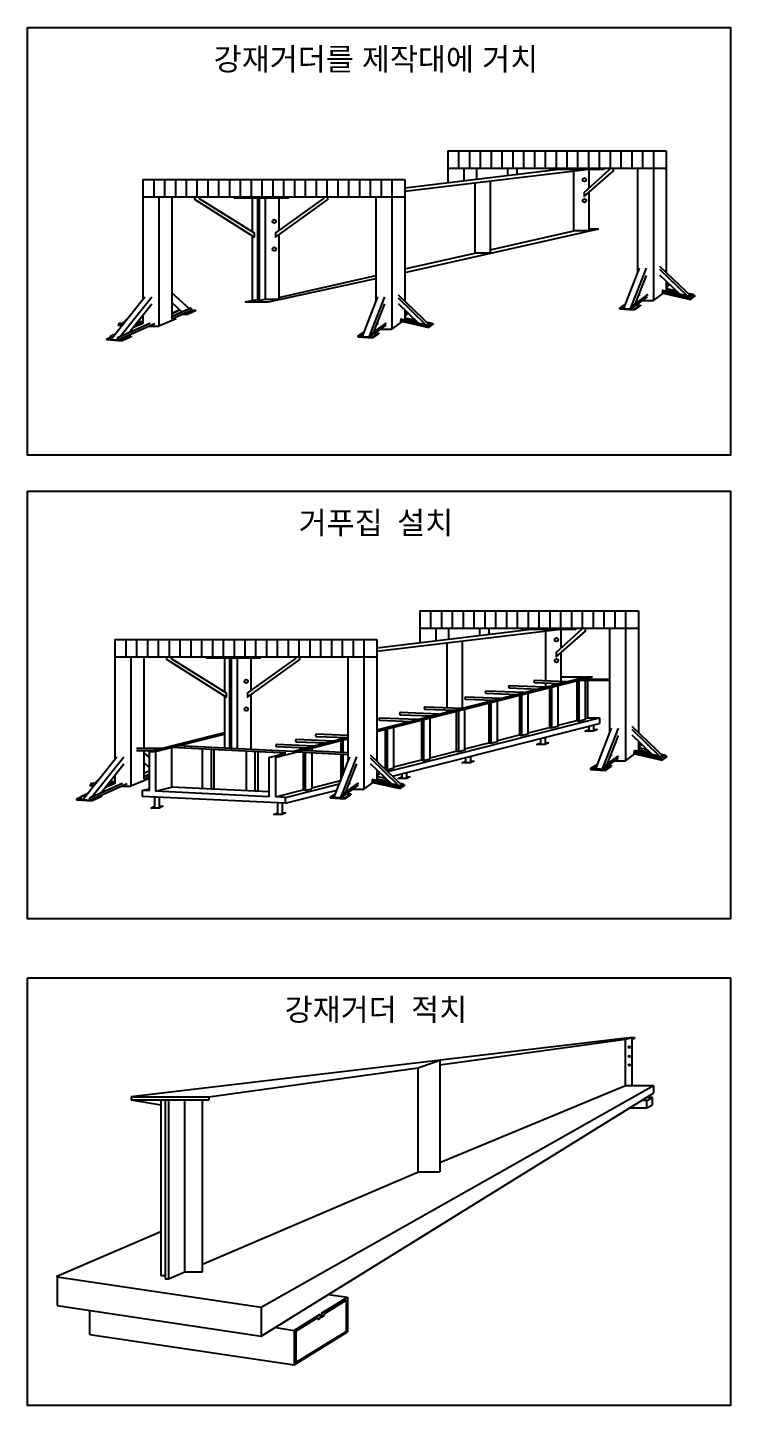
# Model space of a CAD drawing. Header units: millimetres. Extents: x 8626 to 77325, y 9583 to 52768.
# Drawn here: x 8626 to 30661, y 9583 to 52768 of the extents above; entities that cross this region are included whole.
import ezdxf
from ezdxf.enums import TextEntityAlignment as Align

# ---------------------------------------------------------------- set-up
doc = ezdxf.new("R2010")
doc.units = ezdxf.units.MM
doc.styles.add('T1', font='GulimChe.ttf')
doc.styles.add('TTLB-BIG', font='Gulim.ttf', dxfattribs={"height": 3})

msp = doc.modelspace()

# ---------------------------------------------------------------- linework, layer by layer
at = {"color": 4}
for p, q in [((21799, 48903), (28650, 48903)), ((21799, 48903), (21799, 47911)), ((22138, 48903), (22138, 48358)), ((22478, 48903), (22478, 48358)), ((22817, 48903), (22817, 48358)), ((23156, 48903), (23156, 48358)), ((23496, 48903), (23496, 48358)), ((23835, 48903), (23835, 48358)), ((24174, 48903), (24174, 48358)), ((24514, 48903), (24514, 48358)), ((24853, 48903), (24853, 48358)), ((25193, 48903), (25193, 48358)), ((25532, 48903), (25532, 48358)), ((25871, 48903), (25871, 48358)), ((26211, 48903), (26211, 48358)), ((26550, 48903), (26550, 48358)), ((26889, 48903), (26889, 48358)), ((27229, 48903), (27229, 48358)), ((27568, 48903), (27568, 48358)), ((27907, 48903), (27907, 48358)), ((28247, 48903), (28247, 48358)), ((28650, 48903), (28650, 45092)), ((12240, 48007), (20449, 48007)), ((12240, 48007), (12240, 44252)), ((12580, 48007), (12580, 47462)), ((12919, 48007), (12919, 47462)), ((13259, 48007), (13259, 47462)), ((13598, 48007), (13598, 47462)), ((13937, 48007), (13937, 47462)), ((14277, 48007), (14277, 47462)), ((14616, 48007), (14616, 47462)), ((14955, 48007), (14955, 47462)), ((15295, 48007), (15295, 47462)), ((15634, 48007), (15634, 47462)), ((15973, 48007), (15973, 47462)), ((16313, 48007), (16313, 47462)), ((16652, 48007), (16652, 47462)), ((16992, 48007), (16992, 47462)), ((17331, 48007), (17331, 47462)), ((17670, 48007), (17670, 47462)), ((18010, 48007), (18010, 47462)), ((18349, 48007), (18349, 47462)), ((18688, 48007), (18688, 47462)), ((19028, 48007), (19028, 47462)), ((19367, 48007), (19367, 47462)), ((19707, 48007), (19707, 47462)), ((20046, 48007), (20046, 47462)), ((20449, 47639), (26223, 48328)), ((20449, 47749), (25295, 48328)), ((20449, 48007), (20449, 44196)), ((21809, 48358), (28650, 48358)), ((22299, 48358), (22299, 47970)), ((22702, 48358), (22702, 48018)), ((23125, 47958), (23125, 45696)), ((23667, 48358), (23667, 48134)), ((23966, 48358), (23966, 48169)), ((24975, 48358), (24975, 48328)), ((24975, 48328), (26697, 48328)), ((25749, 46394), (25749, 48271)), ((26223, 48328), (26223, 47735)), ((26697, 48358), (26697, 48328)), ((27747, 48358), (27747, 45069)), ((28247, 48358), (28247, 44209)), ((22650, 47901), (22650, 45696)), ((26223, 47599), (26223, 46394)), ((12251, 47462), (20449, 47462)), ((12740, 47462), (12740, 43405)), ((13144, 47462), (13144, 43644)), ((15093, 47462), (15093, 47432)), ((15093, 47432), (16814, 47432)), ((15672, 47432), (15672, 46364)), ((15837, 47432), (15837, 44214)), ((15886, 47432), (15886, 44214)), ((16074, 47432), (16074, 44252)), ((16498, 47432), (16498, 46404)), ((16814, 47462), (16814, 47432)), ((19546, 47462), (19546, 44173)), ((20046, 47462), (20046, 43313)), ((15672, 46232), (15672, 44214)), ((16498, 46272), (16498, 44252)), ((20449, 45094), (26534, 46463)), ((23125, 45803), (25749, 46394)), ((26223, 46394), (25749, 46394)), ((26223, 46463), (26534, 46463)), ((20449, 45201), (22650, 45696)), ((23125, 45696), (22650, 45696)), ((16498, 44312), (19546, 44998)), ((27316, 43960), (27807, 45223)), ((27562, 44034), (28025, 45223)), ((27682, 44122), (28025, 45002)), ((28441, 45291), (29468, 44308)), ((28441, 45195), (29293, 44366)), ((28441, 45013), (29064, 44418)), ((16183, 44168), (19546, 44903)), ((28514, 44533), (29426, 44328)), ((28514, 44484), (29426, 44278)), ((28523, 44540), (29435, 44334)), ((28650, 44814), (28650, 44511)), ((28650, 44665), (28724, 44743)), ((28650, 44604), (28754, 44714)), ((28650, 44594), (28950, 44526)), ((28650, 44584), (28964, 44513)), ((28650, 44564), (28992, 44486)), ((11233, 42992), (12300, 44327)), ((11523, 43075), (12518, 44327)), ((11796, 43197), (12518, 44106)), ((13144, 44457), (13702, 43953)), ((13144, 44150), (13472, 43853)), ((15449, 44168), (15837, 44248)), ((15449, 44168), (16183, 44168)), ((15886, 44214), (15837, 44214)), ((15886, 44214), (16074, 44252)), ((16074, 44252), (16498, 44252)), ((19123, 43086), (19606, 44327)), ((19364, 43146), (19824, 44327)), ((19484, 43233), (19824, 44106)), ((20240, 44395), (21254, 43424)), ((20240, 44299), (21101, 43462)), ((20240, 44117), (20871, 43514)), ((27249, 44020), (27364, 44085)), ((27262, 44020), (27361, 44076)), ((28059, 44399), (27528, 44009)), ((28071, 44399), (27540, 44009)), ((27540, 43945), (28059, 44326)), ((27655, 43937), (27836, 44068)), ((27718, 44076), (27836, 44068)), ((27818, 44399), (27779, 44370)), ((27836, 44068), (27836, 44047)), ((27899, 44209), (28247, 44209)), ((28247, 44209), (28566, 44439)), ((28497, 44472), (29409, 44266)), ((28497, 44454), (29409, 44249)), ((29329, 44441), (29508, 44401)), ((29343, 44427), (29497, 44393)), ((29409, 44266), (29542, 44362)), ((29409, 44249), (29542, 44345)), ((29409, 44266), (29409, 44249)), ((29426, 44328), (29435, 44334)), ((29426, 44278), (29426, 44328)), ((29429, 44345), (29497, 44330)), ((29435, 44285), (29435, 44334)), ((29497, 44393), (29508, 44401)), ((29497, 44330), (29497, 44393)), ((29497, 44330), (29508, 44338)), ((29508, 44338), (29508, 44401)), ((29508, 44370), (29542, 44362)), ((29542, 44362), (29542, 44345)), ((11786, 43683), (11615, 43499)), ((12240, 43757), (12240, 43495)), ((13289, 43644), (12740, 43405)), ((13403, 43916), (13144, 43803)), ((13411, 43909), (13144, 43793)), ((13144, 43644), (13289, 43644)), ((13475, 43787), (13660, 43787)), ((13522, 43808), (13660, 43808)), ((13890, 43908), (13660, 43808)), ((13890, 43887), (13660, 43787)), ((13660, 43808), (13660, 43787)), ((13742, 43971), (13752, 43971)), ((13752, 43971), (13752, 43908)), ((13752, 43908), (13890, 43908)), ((13890, 43908), (13890, 43887)), ((20311, 43636), (21223, 43430)), ((20316, 43639), (21228, 43433)), ((20449, 43918), (20449, 43609)), ((20449, 43769), (20523, 43847)), ((20449, 43669), (20775, 43606)), ((20449, 43664), (20782, 43600)), ((20449, 43646), (20798, 43584)), ((20449, 43630), (20826, 43557)), ((20460, 43720), (20553, 43818)), ((27184, 43969), (27249, 44006)), ((27184, 43969), (27655, 43937)), ((27184, 43969), (27184, 43948)), ((27184, 43948), (27655, 43916)), ((27249, 44020), (27249, 43965)), ((27249, 44020), (27262, 44020)), ((27262, 44020), (27262, 43964)), ((27262, 43964), (27333, 44005)), ((27528, 44009), (27528, 43946)), ((27528, 44009), (27540, 44009)), ((27540, 44009), (27540, 43945)), ((27655, 43916), (27836, 44047)), ((27655, 43937), (27655, 43916)), ((12463, 43495), (11446, 43041)), ((11487, 43453), (11451, 43444)), ((11451, 43444), (11594, 43444)), ((11487, 43499), (11638, 43499)), ((11487, 43499), (11487, 43453)), ((11487, 43453), (11602, 43453)), ((12240, 43495), (11923, 43358)), ((11999, 43453), (12144, 43453)), ((12035, 43499), (12240, 43499)), ((12078, 43552), (12242, 43552)), ((12416, 43405), (12740, 43405)), ((19037, 43138), (19173, 43216)), ((19044, 43138), (19171, 43210)), ((19858, 43503), (19346, 43133)), ((19871, 43503), (19359, 43133)), ((19359, 43070), (19871, 43440)), ((19454, 43063), (19635, 43194)), ((19540, 43201), (19635, 43194)), ((19617, 43503), (19578, 43475)), ((19635, 43194), (19635, 43172)), ((19695, 43313), (20046, 43313)), ((20046, 43313), (20383, 43557)), ((20296, 43597), (21208, 43391)), ((20296, 43576), (21208, 43371)), ((20311, 43607), (21223, 43402)), ((21139, 43535), (21313, 43501)), ((21145, 43529), (21308, 43497)), ((21190, 43486), (21308, 43463)), ((21208, 43391), (21341, 43487)), ((21208, 43371), (21341, 43467)), ((21208, 43391), (21208, 43371)), ((21223, 43430), (21228, 43433)), ((21223, 43402), (21223, 43430)), ((21228, 43405), (21228, 43433)), ((21308, 43497), (21313, 43501)), ((21308, 43463), (21308, 43497)), ((21313, 43467), (21313, 43501)), ((21313, 43492), (21341, 43487)), ((21341, 43487), (21341, 43467)), ((11204, 43045), (11103, 43001)), ((11103, 43001), (11592, 42968)), ((11103, 43001), (11103, 42987)), ((11103, 42987), (11592, 42953)), ((11354, 43143), (11204, 43078)), ((11204, 43078), (11204, 42994)), ((11204, 43078), (11218, 43078)), ((11347, 43134), (11218, 43078)), ((11218, 43078), (11218, 42993)), ((11446, 43041), (11446, 42978)), ((11446, 43041), (11457, 43041)), ((11446, 42978), (11446, 42978)), ((11877, 43092), (11592, 42968)), ((11877, 43077), (11592, 42953)), ((11592, 42968), (11592, 42953)), ((11735, 43101), (11877, 43092)), ((11877, 43092), (11877, 43077)), ((18984, 43095), (19037, 43126)), ((18984, 43095), (19454, 43063)), ((18984, 43095), (18984, 43074)), ((18984, 43074), (19454, 43042)), ((19037, 43138), (19037, 43092)), ((19037, 43138), (19044, 43138)), ((19044, 43091), (19148, 43150)), ((19044, 43138), (19044, 43091)), ((19335, 43071), (19346, 43101)), ((19346, 43133), (19346, 43071)), ((19346, 43133), (19359, 43133)), ((19359, 43133), (19359, 43070)), ((19454, 43042), (19635, 43172)), ((19454, 43042), (19454, 43063)), ((19512, 43181), (19608, 43174)), ((20923, 34485), (27774, 34485)), ((20923, 34485), (20923, 33493)), ((21262, 34485), (21262, 33940)), ((21602, 34485), (21602, 33940)), ((21941, 34485), (21941, 33940)), ((22280, 34485), (22280, 33940)), ((22620, 34485), (22620, 33940)), ((22959, 34485), (22959, 33940)), ((23298, 34485), (23298, 33940)), ((23638, 34485), (23638, 33940)), ((23977, 34485), (23977, 33940)), ((24317, 34485), (24317, 33940)), ((24656, 34485), (24656, 33940)), ((24995, 34485), (24995, 33940)), ((25335, 34485), (25335, 33940)), ((25674, 34485), (25674, 33940)), ((26013, 34485), (26013, 33940)), ((26353, 34485), (26353, 33940)), ((26692, 34485), (26692, 33940)), ((27032, 34485), (27032, 33940)), ((27371, 34485), (27371, 33940)), ((27774, 34485), (27774, 30674)), ((19573, 33221), (25347, 33910)), ((19573, 33332), (24419, 33910)), ((20933, 33940), (27774, 33940)), ((21423, 33940), (21423, 33553)), ((21826, 33940), (21826, 33601)), ((22791, 33940), (22791, 33716)), ((23090, 33940), (23090, 33752)), ((24099, 33940), (24099, 33910)), ((24099, 33910), (25821, 33910)), ((24873, 32288), (24873, 33854)), ((25347, 33910), (25347, 33318)), ((25821, 33940), (25821, 33910)), ((26871, 33940), (26871, 30652)), ((27371, 33940), (27371, 29791)), ((11364, 33589), (19573, 33589)), ((11364, 33589), (11364, 29835)), ((11704, 33589), (11704, 33044)), ((12043, 33589), (12043, 33044)), ((12383, 33589), (12383, 33044)), ((12722, 33589), (12722, 33044)), ((13061, 33589), (13061, 33044)), ((13401, 33589), (13401, 33044)), ((13740, 33589), (13740, 33044)), ((14079, 33589), (14079, 33044)), ((14419, 33589), (14419, 33044)), ((14758, 33589), (14758, 33044)), ((15098, 33589), (15098, 33044)), ((15437, 33589), (15437, 33044)), ((15776, 33589), (15776, 33044)), ((16116, 33589), (16116, 33044)), ((16455, 33589), (16455, 33044)), ((16794, 33589), (16794, 33044)), ((17134, 33589), (17134, 33044)), ((17473, 33589), (17473, 33044)), ((17812, 33589), (17812, 33044)), ((18152, 33589), (18152, 33044)), ((18491, 33589), (18491, 33044)), ((18831, 33589), (18831, 33044)), ((19170, 33589), (19170, 33044)), ((19573, 33589), (19573, 29778)), ((21774, 33484), (21774, 31445)), ((22249, 33541), (22249, 31433)), ((11375, 33044), (19573, 33044)), ((11864, 33044), (11864, 28988)), ((12268, 33044), (12268, 30187)), ((14217, 33044), (14217, 33015)), ((14217, 33015), (15938, 33015)), ((14796, 33015), (14796, 31947)), ((14961, 33015), (14961, 30175)), ((15010, 33015), (15010, 30173)), ((15198, 33015), (15198, 30164)), ((15622, 33015), (15622, 31987)), ((15938, 33044), (15938, 33015)), ((18670, 33044), (18670, 29756)), ((19170, 33044), (19170, 28895)), ((25347, 33182), (25347, 32221)), ((19573, 30754), (26131, 32420)), ((19573, 30702), (26335, 32420)), ((26081, 32407), (25347, 32407)), ((26131, 32420), (26335, 32420)), ((24873, 32100), (24873, 32224)), ((25939, 32319), (26871, 32319)), ((26040, 32345), (26871, 32345)), ((26176, 32379), (26176, 32345)), ((26176, 32319), (26176, 31137)), ((14796, 31815), (14796, 30183)), ((15622, 31855), (15622, 30144)), ((19915, 29451), (26551, 31137)), ((21774, 31381), (21774, 31313)), ((26114, 31121), (26176, 31137)), ((26176, 31137), (26551, 31137)), ((26551, 31137), (26551, 30956)), ((12435, 30074), (14796, 30674)), ((20064, 29308), (26551, 30956)), ((24323, 30666), (24988, 30835)), ((25261, 30904), (25842, 31052)), ((26223, 30872), (26223, 30742)), ((26381, 30742), (26381, 30912)), ((26439, 29540), (26931, 30806)), ((26685, 29613), (27149, 30806)), ((27565, 30874), (28592, 29891)), ((27565, 30778), (28428, 29938)), ((12638, 30074), (14796, 30622)), ((16926, 30081), (13339, 30252)), ((16397, 29895), (18670, 30473)), ((16926, 30081), (18670, 30524)), ((18443, 30415), (18443, 30061)), ((18507, 30431), (18507, 30058)), ((22339, 30162), (23088, 30352)), ((23361, 30422), (24050, 30597)), ((24705, 30487), (24705, 30330)), ((24863, 30330), (24863, 30527)), ((26804, 29700), (27149, 30584)), ((27565, 30596), (28198, 29990)), ((27774, 30396), (27774, 30086)), ((27774, 30247), (27848, 30325)), ((27785, 30199), (27878, 30296)), ((10354, 28571), (11424, 29910)), ((10644, 28654), (11642, 29910)), ((12044, 30187), (12881, 30187)), ((12044, 30112), (12582, 30112)), ((12268, 30112), (12268, 29226)), ((12268, 30040), (12435, 29889)), ((12435, 30074), (12435, 28841)), ((12435, 30074), (12638, 30074)), ((12638, 30074), (12638, 28831)), ((16724, 30030), (13137, 30201)), ((13137, 30201), (13137, 28958)), ((14100, 30155), (14100, 28912)), ((14377, 30142), (14377, 28899)), ((14481, 28931), (14481, 30137)), ((15475, 30090), (15475, 28847)), ((15752, 30076), (15752, 28834)), ((15856, 28866), (15856, 30072)), ((16193, 29895), (16724, 30030)), ((16193, 29895), (16193, 28662)), ((16397, 29895), (16397, 28653)), ((17058, 30063), (18670, 29987)), ((17261, 30051), (17261, 28872)), ((17270, 30117), (18670, 30051)), ((17325, 30131), (17325, 30115)), ((17325, 30051), (17325, 28855)), ((17533, 30184), (17533, 30105)), ((17533, 30041), (17533, 28908)), ((18239, 28647), (18730, 29910)), ((18443, 29997), (18443, 29172)), ((18488, 28729), (18948, 29910)), ((18507, 29994), (18507, 29338)), ((19364, 29978), (20391, 28995)), ((19364, 29882), (20249, 29021)), ((20108, 29595), (20971, 29814)), ((21243, 29884), (22066, 30093)), ((22360, 29891), (22360, 29754)), ((22518, 29754), (22518, 29931)), ((27128, 29933), (26651, 29589)), ((27151, 29931), (26674, 29587)), ((26674, 29525), (27151, 29868)), ((26942, 29981), (26903, 29953)), ((27371, 29791), (27664, 30003)), ((27610, 30047), (28522, 29841)), ((27610, 30015), (28522, 29810)), ((27623, 30104), (28535, 29898)), ((27623, 30056), (28535, 29850)), ((27640, 30116), (28552, 29910)), ((27774, 30201), (28041, 30141)), ((27774, 30138), (28126, 30059)), ((28485, 29993), (28627, 29965)), ((28506, 29973), (28610, 29953)), ((28522, 29841), (28655, 29937)), ((28522, 29810), (28655, 29905)), ((28522, 29841), (28522, 29810)), ((28535, 29898), (28552, 29910)), ((28535, 29850), (28535, 29898)), ((28552, 29863), (28552, 29910)), ((28569, 29913), (28610, 29905)), ((28610, 29953), (28627, 29965)), ((28610, 29905), (28610, 29953)), ((28627, 29917), (28627, 29965)), ((28627, 29942), (28655, 29937)), ((28655, 29937), (28655, 29905)), ((10918, 28777), (11642, 29689)), ((12268, 29733), (12435, 29582)), ((12435, 29458), (12268, 29386)), ((18608, 28815), (18948, 29689)), ((19364, 29700), (20020, 29073)), ((19573, 29501), (19573, 29174)), ((19573, 29351), (19647, 29429)), ((19584, 29303), (19678, 29400)), ((20359, 29383), (20359, 29259)), ((20518, 29259), (20518, 29423)), ((26271, 29552), (26492, 29678)), ((26271, 29552), (26742, 29520)), ((26271, 29552), (26271, 29514)), ((26271, 29514), (26742, 29482)), ((26374, 29596), (26485, 29660)), ((26374, 29596), (26374, 29545)), ((26374, 29596), (26393, 29595)), ((26393, 29595), (26479, 29644)), ((26393, 29595), (26393, 29544)), ((26393, 29544), (26453, 29578)), ((26651, 29589), (26651, 29526)), ((26651, 29589), (26674, 29587)), ((26674, 29587), (26674, 29525)), ((26742, 29520), (26923, 29651)), ((26742, 29482), (26923, 29612)), ((26742, 29520), (26742, 29482)), ((26855, 29655), (26923, 29651)), ((26923, 29651), (26923, 29612)), ((27044, 29791), (27371, 29791)), ((11587, 29078), (10567, 28619)), ((10611, 29036), (10575, 29026)), ((10575, 29026), (10718, 29026)), ((10575, 29026), (10575, 29018)), ((10575, 29018), (10718, 29018)), ((10611, 29081), (10762, 29081)), ((10611, 29081), (10611, 29036)), ((10611, 29036), (10726, 29036)), ((10910, 29266), (10739, 29081)), ((11364, 29078), (11047, 28940)), ((11123, 29036), (11268, 29036)), ((11159, 29081), (11364, 29081)), ((11202, 29134), (11366, 29134)), ((11364, 29339), (11364, 29078)), ((11552, 28988), (11864, 28988)), ((12413, 29226), (11864, 28988)), ((12268, 29226), (12413, 29226)), ((12638, 28831), (13137, 28958)), ((16193, 28813), (13137, 28958)), ((16713, 28638), (18402, 29067)), ((17533, 28941), (18443, 29172)), ((18982, 29085), (18443, 28696)), ((19004, 29084), (18464, 28695)), ((18464, 28632), (19004, 29021)), ((18741, 29085), (18702, 29057)), ((19170, 28895), (19460, 29105)), ((19395, 29140), (20307, 28934)), ((19395, 29120), (20307, 28914)), ((19409, 29200), (20320, 28994)), ((19409, 29150), (20320, 28944)), ((19420, 29208), (20332, 29003)), ((19420, 29208), (20385, 28991)), ((19573, 29305), (19840, 29245)), ((19573, 29226), (19933, 29156)), ((19573, 29217), (19945, 29144)), ((20296, 29085), (20401, 29065)), ((20307, 28934), (20440, 29030)), ((20307, 28914), (20440, 29010)), ((20307, 28934), (20307, 28914)), ((20309, 29074), (20391, 29058)), ((20320, 28994), (20332, 29003)), ((20320, 28944), (20320, 28994)), ((20332, 28952), (20332, 29003)), ((20332, 28952), (20332, 29003)), ((20391, 29058), (20401, 29065)), ((20391, 28995), (20391, 29058)), ((20401, 29002), (20401, 29065)), ((20401, 29037), (20440, 29030)), ((20440, 29030), (20440, 29010)), ((10276, 28633), (10163, 28584)), ((10163, 28584), (10651, 28551)), ((10163, 28584), (10163, 28564)), ((10163, 28564), (10651, 28531)), ((10496, 28748), (10276, 28652)), ((10276, 28652), (10276, 28576)), ((10276, 28652), (10298, 28652)), ((10484, 28733), (10298, 28652)), ((10298, 28652), (10298, 28574)), ((10567, 28619), (10567, 28556)), ((10567, 28619), (10585, 28618)), ((10585, 28556), (10585, 28555)), ((10936, 28674), (10651, 28551)), ((10936, 28655), (10651, 28531)), ((10651, 28551), (10651, 28531)), ((10863, 28679), (10936, 28674)), ((10936, 28674), (10936, 28655)), ((12216, 28852), (12435, 28907)), ((12216, 28852), (12216, 28668)), ((12435, 28841), (12216, 28852)), ((16705, 28455), (12216, 28668)), ((12608, 28649), (12608, 28334)), ((16193, 28662), (12638, 28831)), ((12766, 28334), (12766, 28642)), ((14377, 28899), (14481, 28931)), ((15752, 28834), (15856, 28866)), ((16397, 28653), (17261, 28872)), ((16705, 28638), (16397, 28653)), ((16705, 28455), (18324, 28866)), ((16705, 28638), (16705, 28455)), ((17325, 28855), (17261, 28872)), ((17325, 28855), (17533, 28908)), ((18108, 28656), (18281, 28755)), ((18108, 28656), (18578, 28624)), ((18108, 28656), (18108, 28622)), ((18108, 28622), (18578, 28590)), ((18206, 28703), (18276, 28743)), ((18206, 28703), (18206, 28649)), ((18206, 28703), (18226, 28701)), ((18226, 28701), (18269, 28726)), ((18226, 28701), (18226, 28648)), ((18226, 28648), (18243, 28657)), ((18443, 28696), (18443, 28633)), ((18443, 28696), (18464, 28695)), ((18464, 28695), (18464, 28632)), ((18578, 28624), (18759, 28755)), ((18578, 28590), (18759, 28721)), ((18578, 28624), (18578, 28590)), ((18646, 28763), (18759, 28755)), ((18759, 28755), (18759, 28721)), ((18830, 28895), (19170, 28895)), ((16459, 28466), (16459, 28129)), ((16617, 28129), (16617, 28459)), ((27566, 21119), (11870, 19260)), ((21552, 20259), (27372, 21061)), ((27372, 21061), (27566, 21119)), ((27372, 19609), (27372, 21061)), ((27566, 21119), (27566, 19609)), ((27566, 21119), (27653, 21119)), ((27566, 21088), (27653, 21088)), ((27653, 21119), (27653, 21088)), ((20874, 20165), (21552, 20406)), ((21552, 20406), (21552, 16908)), ((14309, 19260), (20874, 20165)), ((20874, 16905), (20874, 20165)), ((15950, 12661), (28250, 19609)), ((21552, 17195), (27372, 19609)), ((27372, 19609), (28250, 19609)), ((28250, 19609), (28250, 19367)), ((11870, 19260), (14309, 19260)), ((11870, 19260), (11870, 19160)), ((11870, 19160), (14309, 19160)), ((11870, 19160), (12802, 19009)), ((12802, 19160), (12802, 13654)), ((12940, 19160), (12940, 13552)), ((13040, 19160), (13040, 13552)), ((13559, 13775), (13559, 19160)), ((14110, 13775), (14110, 19160)), ((14309, 19260), (14309, 19160)), ((15950, 11758), (28250, 19367)), ((28044, 19136), (27877, 19136)), ((28215, 19233), (28033, 19233)), ((28044, 19136), (28215, 19233)), ((28044, 18910), (28044, 19136)), ((28044, 18910), (28215, 19006)), ((28215, 19006), (28215, 19233)), ((27511, 18910), (28044, 18910)), ((14110, 14011), (20881, 16908)), ((20874, 16908), (21552, 16908)), ((9546, 13637), (12802, 15030)), ((9549, 13618), (15950, 12661)), ((9549, 13618), (9549, 12715)), ((12802, 13654), (12940, 13654)), ((12940, 13552), (13040, 13552)), ((13040, 13552), (13559, 13775)), ((13559, 13775), (14110, 13775)), ((17843, 12473), (18653, 12976)), ((18063, 13065), (18653, 12976)), ((18653, 12976), (18653, 11892)), ((9549, 12715), (15950, 11758)), ((10578, 11809), (10578, 12561)), ((15950, 12661), (15950, 11758)), ((17927, 12458), (18610, 12883)), ((18610, 12883), (18610, 11901)), ((16980, 11936), (17797, 12444)), ((17039, 11906), (17727, 12334)), ((17727, 12334), (17727, 12276)), ((17727, 12276), (17797, 12320)), ((17797, 12444), (17797, 12320)), ((17843, 12473), (17843, 12349)), ((17843, 12349), (17927, 12400)), ((17927, 12458), (17927, 12400)), ((10578, 11809), (16980, 10852)), ((16415, 12021), (16980, 11936)), ((16980, 11936), (16980, 10852)), ((16980, 10852), (18653, 11892)), ((17039, 11906), (17039, 10925)), ((17039, 10925), (18610, 11901))]:
    msp.add_line(p, q, dxfattribs=at)
for points in [[(8626, 52768), (30661, 52768), (30661, 39368), (8626, 39368)], [(8626, 38238), (30661, 38238), (30661, 24838), (8626, 24838)], [(8626, 22982), (30661, 22982), (30661, 9583), (8626, 9583)]]:
    msp.add_lwpolyline(points, close=True)
for points in [[(26860, 48357), (26860, 48309), (26073, 47600), (26073, 47468), (26994, 48273), (26994, 48357)], [(14007, 47462), (14007, 47414), (15727, 46330), (15727, 46197), (13873, 47378), (13873, 47462)], [(17901, 47462), (17901, 47414), (16394, 46330), (16394, 46197), (18035, 47378), (18035, 47462)], [(13752, 43971), (13144, 43706)], [(13742, 43971), (13144, 43711)], [(13144, 43644), (13752, 43908)], [(12474, 43495), (11457, 43041), (11457, 42977), (12618, 43495)], [(25984, 33939), (25984, 33891), (25197, 33182), (25197, 33050), (26118, 33855), (26118, 33939)], [(13131, 33044), (13131, 32996), (14851, 31912), (14851, 31780), (12997, 32961), (12997, 33044)], [(17025, 33044), (17025, 32996), (15518, 31912), (15518, 31780), (17159, 32961), (17159, 33044)], [(24988, 32078), (24988, 30835), (25053, 30817)], [(25053, 32094), (25053, 30817), (25261, 30870), (25261, 32147)], [(25842, 32294), (25842, 31052), (25906, 31034)], [(25906, 32311), (25906, 31034), (26114, 31087), (26114, 32319)], [(26114, 32345), (26114, 32364)], [(23088, 31595), (23088, 30352), (23153, 30335)], [(23153, 31611), (23153, 30335), (23361, 30388), (23361, 31664)], [(24050, 31839), (24050, 30597), (24115, 30579)], [(24115, 31856), (24115, 30579), (24323, 30632), (24323, 31908)], [(21035, 31073), (21035, 29797), (21243, 29850), (21243, 31126)], [(22066, 31335), (22066, 30093), (22131, 30075)], [(22131, 31352), (22131, 30075), (22339, 30128), (22339, 31405)], [(19836, 30769), (19836, 29526), (19900, 29509)], [(19900, 30785), (19900, 29509), (20108, 29562), (20108, 30838)], [(20971, 31057), (20971, 29814), (21035, 29797)], [(26381, 30768), (26478, 30768), (26368, 30712), (26111, 30712), (26221, 30768)], [(24863, 30355), (24960, 30355), (24850, 30300), (24593, 30300), (24703, 30355)], [(22518, 29779), (22615, 29779), (22505, 29724), (22249, 29724), (22359, 29779)], [(11606, 29077), (10585, 28618), (10585, 28555), (11751, 29077)], [(12435, 29361), (12268, 29289)], [(12268, 29226), (12435, 29299)], [(20518, 29284), (20614, 29284), (20505, 29229), (20248, 29229), (20358, 29284)], [(12766, 28360), (12863, 28360), (12753, 28305), (12496, 28305), (12606, 28360)], [(16617, 28154), (16714, 28154), (16604, 28099), (16348, 28099), (16458, 28154)]]:
    msp.add_lwpolyline(points, dxfattribs=at)
for points in [[(24183, 31925), (23004, 31973, 1), (23004, 31909), (23966, 31870)], [(24842, 32092), (23736, 32138, 1), (23736, 32074), (24625, 32037)], [(25509, 32262), (24528, 32302, 1), (24528, 32238), (25292, 32206)], [(23449, 31738), (22362, 31783, 1), (22362, 31719), (23232, 31683)], [(20850, 31078), (19675, 31127, 1), (19675, 31062), (20633, 31023)], [(21514, 31247), (20320, 31296, 1), (20320, 31232), (21297, 31192)], [(22222, 31427), (21089, 31473, 1), (21089, 31409), (22005, 31372)], [(17589, 30250), (16444, 30297, 1), (16444, 30233), (17372, 30195)], [(18191, 30403), (17057, 30450, 1), (17057, 30386), (17974, 30348)], [(18670, 30577), (17683, 30617, 1), (17683, 30553), (18630, 30514)]]:
    msp.add_lwpolyline(points, format="xyb", dxfattribs=at)
for centre, radius in [((26083, 47996), 57), ((26083, 47343), 57), ((16358, 46694), 57), ((16358, 45824), 57), ((25207, 33579), 57), ((25207, 32926), 57), ((15482, 32277), 57), ((15482, 31406), 57), ((27491, 20814), 26.2), ((27491, 20526), 26.2), ((27491, 20251), 26.2)]:
    msp.add_circle(centre, radius, dxfattribs=at)
msp.add_arc((9550, 13628), 10, 113.1691, 261.4986, dxfattribs=at)

# ---------------------------------------------------------------- texts
at = {"color": 6}
for s, style, p in [('강재거더를 제작대에 거치', 'TTLB-BIG', (19546, 51427)), ('거푸집 설치', 'T1', (19546, 36896)), ('강재거더 적치', 'T1', (19546, 21641))]:
    msp.add_text(s, height=700, dxfattribs=dict(at, style=style)).set_placement(p, align=Align.CENTER)

doc.saveas('drawing.dxf')
